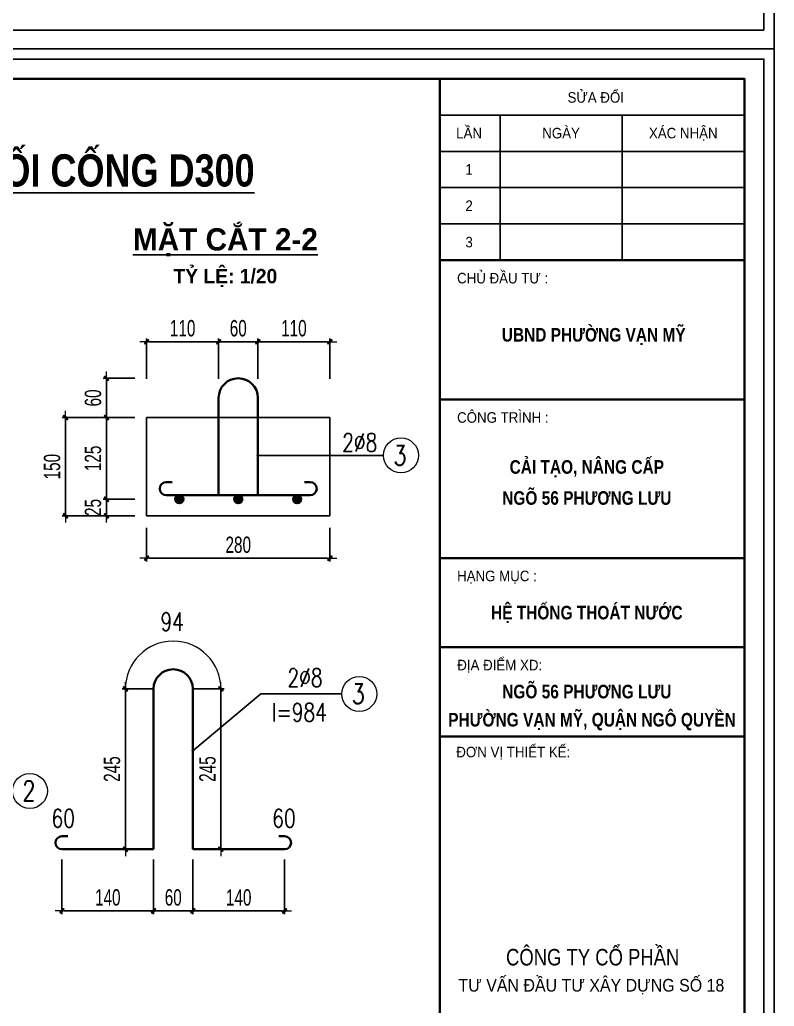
# Model space of a CAD drawing. Header units: inches. Extents: x -676 to 53517, y -16349 to 46516.
# Drawn here: x 32526 to 34831, y -876 to 2139 of the extents above; entities that cross this region are included whole.
import ezdxf
from ezdxf.enums import TextEntityAlignment as Align

# ---------------------------------------------------------------- set-up
doc = ezdxf.new("R2010")
doc.units = ezdxf.units.IN
doc.header["$MEASUREMENT"] = 0
for name, color, linetype, lineweight in [('2 - Text2', 2, 'Continuous', 20), ('LC Dim', 8, 'Continuous', 18), ('LC Net thay', 7, 'Continuous', 25), ('LC Text2', 7, 'Continuous', 25), ('THEP', 1, 'Continuous', 35)]:
    doc.layers.add(name, color=color, linetype=linetype, lineweight=lineweight)
for name, color, linetype in [('BT7-THAY', 7, 'Continuous'), ('ENTTNTHIETKE1', 2, 'Continuous'), ('KHUNGTEN', 5, 'Continuous'), ('T.bao', 6, 'Continuous'), ('TXT', 5, 'Continuous')]:
    doc.layers.add(name, color=color, linetype=linetype)
doc.styles.add('EG 1', font='')
doc.styles.add('HOATBIF', font='hoatbif.shx', dxfattribs={"width": 0.7})
doc.styles.add('LC 1', font='')
doc.styles.add('LC 3', font='vnsimli.shx', dxfattribs={"width": 0.75})
doc.styles.add('LC3', font='', dxfattribs={"width": 0.8})
doc.styles.add('T2', font='', dxfattribs={"width": 0.8})
doc.styles.add('VnAvantH-B', font='')
doc.styles.get('EG 1').set_extended_font_data('.VnAvantH', bold=True)
doc.styles.get('LC 1').set_extended_font_data('.VnAvantH', bold=True)
doc.styles.get('LC3').set_extended_font_data('.VnArialH', bold=True)
doc.styles.get('T2').set_extended_font_data('.VnArialH')
doc.styles.get('VnAvantH-B').set_extended_font_data('.VnAvantH', bold=True)
doc.dimstyles.new('1-100(1-25)', dxfattribs={"dimscale": 25, "dimtxt": 2.5, "dimasz": 0.35, "dimexe": 0.5, "dimexo": 0, "dimgap": 0.8, "dimtad": 1, "dimdec": 0, "dimzin": 0, "dimdsep": 46, "dimtxsty": 'HOATBIF', "dimblk1": 'DOT', "dimblk2": 'DOT', "dimsah": 1, "dimcen": -1, "dimdle": 1, "dimclrd": 256, "dimclre": 256, "dimclrt": 4, "dimadec": 3, "dimazin": 2, "dimtfac": 0.333333, "dimtdec": 0, "dimtix": 1, "dimtmove": 2, "dimatfit": 3, "dimldrblk": 'DOT', "dimfxl": 1, "dimtvp": 0.833333, "dimtolj": 1, "dimtzin": 0, "dimarcsym": 0})

# ---------------------------------------------------------------- blocks, each defined once
blk = doc.blocks.new('khung vpn')
at = {"layer": 'Defpoints'}
for p, q in [((52556.46, -4195.446), (52498.758, -4195.446)), ((52556.46, -4235.276), (52556.46, -4195.446)), ((52498.758, -4235.276), (52556.46, -4235.276))]:
    blk.add_line(p, q, dxfattribs=at)
at = {"layer": 'KHUNGTEN'}
blk.add_lwpolyline([(52556.243, -4234.885), (52502.048, -4234.885), (52502.048, -4195.662), (52556.243, -4195.662)], close=True, dxfattribs=at)
at = {"layer": 'T.bao'}
for p, q in [((52549.443, -4196.835), (52555.832, -4196.835)), ((52550.703, -4196.835), (52550.703, -4199.885)), ((52553.267, -4196.835), (52553.267, -4199.885)), ((52549.443, -4197.598), (52555.832, -4197.598)), ((52549.443, -4198.36), (52555.832, -4198.36)), ((52549.443, -4199.123), (52555.832, -4199.123))]:
    blk.add_line(p, q, dxfattribs=at)
at = {"layer": 'THEP'}
for p, q in [((52549.443, -4199.885), (52555.832, -4199.885)), ((52549.443, -4202.81), (52555.832, -4202.81)), ((52549.443, -4206.138), (52555.832, -4206.138)), ((52549.443, -4208.009), (52555.832, -4208.009)), ((52549.443, -4209.881), (52555.832, -4209.881))]:
    blk.add_line(p, q, dxfattribs=at)
for points in [[(52555.832, -4234.474), (52502.459, -4234.474), (52502.459, -4196.073), (52555.832, -4196.073)], [(52555.832, -4196.073), (52555.832, -4234.474), (52549.443, -4234.474), (52549.443, -4196.073)]]:
    blk.add_lwpolyline(points, close=True, dxfattribs=at)
at = {"layer": 'TXT', "linetype": 'Continuous'}
blk.add_line((52555.832, -4196.073), (52555.832, -4234.474), dxfattribs=at)
at = {"layer": 'BT7-THAY', "linetype": 'ByBlock', "style": 'VnAvantH-B', "width": 0.85}
for s, p in [('ubnd ph\xadêng v¹n mü', (52552.67, -4201.592)), ('c¶i t¹o, n©ng cÊp', (52552.525, -4204.366)), ('ngâ 56 ph\xad¬ng l\xadu', (52552.525, -4205.018)), ('HÖ THèNG THO¸T N¦íC', (52552.525, -4207.424)), ('ngâ 56 ph\xad¬ng l\xadu', (52552.525, -4209.082)), ('ph\xadêng v¹n mü, quËn ng« quyÒn', (52552.634, -4209.673))]:
    blk.add_text(s, height=0.28512, dxfattribs=at).set_placement(p, align=Align.CENTER)
at = {"layer": 'TXT', "linetype": 'Continuous', "style": 'T2'}
for s, height, width, p in [('söa ®æi', 0.2218, 0.9, (52552.713, -4196.577)), ('lÇn', 0.2218, 0.9, (52550.054, -4197.326)), ('ngµy', 0.2218, 0.9, (52551.985, -4197.326)), ('x¸c nhËn', 0.2218, 0.9, (52554.55, -4197.326)), ('1', 0.222, 0.9, (52550.054, -4198.089)), ('2', 0.222, 0.9, (52550.054, -4198.851)), ('3', 0.222, 0.9, (52550.054, -4199.614)), ('c«ng ty cæ phÇn', 0.34658, 0.8, (52552.648, -4214.689))]:
    blk.add_text(s, height=height, dxfattribs=dict(at, width=width)).set_placement(p, align=Align.CENTER)
at = {"layer": 'TXT', "linetype": 'Continuous', "style": 'T2', "width": 0.9}
for s, height, p in [('chñ ®Çu t\xad :', 0.22181, (52549.802, -4200.371)), ('c«ng tr×nh :', 0.22181, (52549.802, -4203.296)), ('h¹ng môc :', 0.2218, (52549.802, -4206.623)), ('®Þa ®iÓm xd:', 0.22181, (52549.806, -4208.494)), ('®¬n vÞ thiÕt kÕ:', 0.22181, (52549.785, -4210.32))]:
    blk.add_text(s, height=height, dxfattribs=at).set_placement(p)
blk.add_text('t\xad vÊn ®Çu t\xad x©y dùng sè 18', height=0.26617, dxfattribs=at).set_placement((52552.621, -4215.094), align=Align.MIDDLE)
blk = doc.blocks.new('TIEUDE1')
at = {"layer": '2 - Text2', "color": 7, "style": 'EG 1'}
blk.add_attdef('TIªU§Ò', text='', height=5, dxfattribs=at).set_placement((0, 0), align=Align.BOTTOM_CENTER)
blk.add_attdef('TL', text='', height=3, dxfattribs=at).set_placement((0, -2), align=Align.TOP_CENTER)
blk = doc.blocks.new('DOT')
at = {"layer": 'LC Dim'}
blk.add_line((-3, 0), (3, 0), dxfattribs=at)
at = {"layer": 'LC Dim', "color": 4}
blk.add_line((-1, -1), (1, 1), dxfattribs=at)
blk.add_lwpolyline([(0.5, 1), (-1, -0.5), (-0.5, -1), (1, 0.5)], close=True, dxfattribs=at)
blk = doc.blocks.new('*D732')
at = {"layer": 'Defpoints', "color": 0, "transparency": 16777216}
for p in [(32913.5, 586.9), (33473.5, 586.9), (33473.5, 493.4)]:
    blk.add_point(p, dxfattribs=at)
at = {"layer": 'LC Dim', "lineweight": -2, "transparency": 16777216}
for p, q in [((32913.5, 586.9), (32913.5, 483.4)), ((33473.5, 586.9), (33473.5, 483.4)), ((32920.5, 493.4), (33466.5, 493.4))]:
    blk.add_line(p, q, dxfattribs=at)
at = {"layer": 'LC Dim', "lineweight": -2, "transparency": 16777216, "xscale": 7, "yscale": 7, "zscale": 7, "rotation": 180}
blk.add_blockref('DOT', (32913.5, 493.4), dxfattribs=at)
at = {"layer": 'LC Dim', "lineweight": -2, "transparency": 16777216, "xscale": 7, "yscale": 7, "zscale": 7}
blk.add_blockref('DOT', (33473.5, 493.4), dxfattribs=at)
at = {"layer": 'LC Dim', "color": 4, "transparency": 16777216, "insert": (33193.5, 534.4), "char_height": 50, "attachment_point": 5, "style": 'HOATBIF'}
blk.add_mtext('\\A1;280', dxfattribs=at)
blk = doc.blocks.new('_Dot')
at = {"color": 0, "linetype": 'ByBlock', "lineweight": -2}
blk.add_line((-0.5, 0), (-1, 0), dxfattribs=at)
at = {"color": 0, "linetype": 'ByBlock', "const_width": 0.5}
blk.add_lwpolyline([(-0.25, 0, 1), (0.25, 0, 1)], format="xyb", close=True, dxfattribs=at)
blk = doc.blocks.new('*D733')
at = {"layer": 'Defpoints', "color": 0, "transparency": 16777216}
for p in [(33133.5, 1155.2), (32913.5, 1042.2), (33133.5, 1042.2)]:
    blk.add_point(p, dxfattribs=at)
at = {"layer": 'LC Dim', "lineweight": -2, "transparency": 16777216}
for p, q in [((32913.5, 1042.2), (32913.5, 1165.2)), ((32920.5, 1155.2), (33126.5, 1155.2)), ((33133.5, 1042.2), (33133.5, 1165.2))]:
    blk.add_line(p, q, dxfattribs=at)
at = {"layer": 'LC Dim', "lineweight": -2, "transparency": 16777216, "xscale": 7, "yscale": 7, "zscale": 7, "rotation": 180}
blk.add_blockref('DOT', (32913.5, 1155.2), dxfattribs=at)
at = {"layer": 'LC Dim', "lineweight": -2, "transparency": 16777216, "xscale": 7, "yscale": 7, "zscale": 7}
blk.add_blockref('DOT', (33133.5, 1155.2), dxfattribs=at)
at = {"layer": 'LC Dim', "color": 4, "transparency": 16777216, "insert": (33023.5, 1196.2), "char_height": 50, "attachment_point": 5, "style": 'HOATBIF'}
blk.add_mtext('\\A1;110', dxfattribs=at)
blk = doc.blocks.new('*D734')
at = {"layer": 'Defpoints', "color": 0, "transparency": 16777216}
for p in [(32877.6, 1043.4), (32790.7, 923.4), (32877.6, 923.4)]:
    blk.add_point(p, dxfattribs=at)
at = {"layer": 'LC Dim', "lineweight": -2, "transparency": 16777216}
for p, q in [((32877.6, 1043.4), (32780.7, 1043.4)), ((32790.7, 1036.4), (32790.7, 930.4)), ((32877.6, 923.4), (32780.7, 923.4))]:
    blk.add_line(p, q, dxfattribs=at)
at = {"layer": 'LC Dim', "lineweight": -2, "transparency": 16777216, "xscale": 7, "yscale": 7, "zscale": 7}
for p, rotation in [((32790.7, 1043.4), 90), ((32790.7, 923.4), 270)]:
    blk.add_blockref('DOT', p, dxfattribs=dict(at, rotation=rotation))
at = {"layer": 'LC Dim', "color": 4, "transparency": 16777216, "insert": (32749.7, 983.4), "char_height": 50, "attachment_point": 5, "rotation": 90, "style": 'HOATBIF'}
blk.add_mtext('\\A1;60', dxfattribs=at)
blk = doc.blocks.new('*D618')
at = {"layer": 'Defpoints', "color": 0, "transparency": 16777216}
for p in [(32934.8, -427.6), (33054.8, -427.6), (32934.8, -584.4)]:
    blk.add_point(p, dxfattribs=at)
at = {"layer": 'LC Dim', "lineweight": -2, "transparency": 16777216}
for p, q in [((32934.8, -427.6), (32934.8, -594.4)), ((33054.8, -427.6), (33054.8, -594.4)), ((33047.8, -584.4), (32941.8, -584.4))]:
    blk.add_line(p, q, dxfattribs=at)
at = {"layer": 'LC Dim', "lineweight": -2, "transparency": 16777216, "xscale": 7, "yscale": 7, "zscale": 7, "rotation": 180}
blk.add_blockref('DOT', (32934.8, -584.4), dxfattribs=at)
at = {"layer": 'LC Dim', "lineweight": -2, "transparency": 16777216, "xscale": 7, "yscale": 7, "zscale": 7}
blk.add_blockref('DOT', (33054.8, -584.4), dxfattribs=at)
at = {"layer": 'LC Dim', "color": 4, "transparency": 16777216, "insert": (32994.8, -543.4), "char_height": 50, "attachment_point": 5, "style": 'HOATBIF'}
blk.add_mtext('\\A1;60', dxfattribs=at)
blk = doc.blocks.new('*D619')
at = {"layer": 'Defpoints', "color": 0, "transparency": 16777216}
for p in [(32934.8, 94.1), (32848.9, -395.9), (32934.8, -395.9)]:
    blk.add_point(p, dxfattribs=at)
at = {"layer": 'LC Dim', "lineweight": -2, "transparency": 16777216}
for p, q in [((32934.8, 94.1), (32838.9, 94.1)), ((32848.9, 87.1), (32848.9, -388.9)), ((32934.8, -395.9), (32838.9, -395.9))]:
    blk.add_line(p, q, dxfattribs=at)
at = {"layer": 'LC Dim', "lineweight": -2, "transparency": 16777216, "xscale": 7, "yscale": 7, "zscale": 7}
for p, rotation in [((32848.9, 94.1), 90), ((32848.9, -395.9), 270)]:
    blk.add_blockref('DOT', p, dxfattribs=dict(at, rotation=rotation))
at = {"layer": 'LC Dim', "color": 4, "transparency": 16777216, "insert": (32807.9, -150.9), "char_height": 50, "attachment_point": 5, "rotation": 90, "style": 'HOATBIF'}
blk.add_mtext('\\A1;245', dxfattribs=at)
blk = doc.blocks.new('*D620')
at = {"layer": 'Defpoints', "color": 0, "transparency": 16777216}
for p in [(32654.8, -427.6), (32934.8, -427.6), (32654.8, -584.4)]:
    blk.add_point(p, dxfattribs=at)
at = {"layer": 'LC Dim', "lineweight": -2, "transparency": 16777216}
for p, q in [((32654.8, -427.6), (32654.8, -594.4)), ((32934.8, -427.6), (32934.8, -594.4)), ((32927.8, -584.4), (32661.8, -584.4))]:
    blk.add_line(p, q, dxfattribs=at)
at = {"layer": 'LC Dim', "lineweight": -2, "transparency": 16777216, "xscale": 7, "yscale": 7, "zscale": 7, "rotation": 180}
blk.add_blockref('DOT', (32654.8, -584.4), dxfattribs=at)
at = {"layer": 'LC Dim', "lineweight": -2, "transparency": 16777216, "xscale": 7, "yscale": 7, "zscale": 7}
blk.add_blockref('DOT', (32934.8, -584.4), dxfattribs=at)
at = {"layer": 'LC Dim', "color": 4, "transparency": 16777216, "insert": (32794.8, -543.4), "char_height": 50, "attachment_point": 5, "style": 'HOATBIF'}
blk.add_mtext('\\A1;140', dxfattribs=at)
blk = doc.blocks.new('*D621')
at = {"layer": 'Defpoints', "color": 0, "transparency": 16777216}
for p in [(33054.8, 94.1), (33054.8, -395.9), (33140.6, -395.9)]:
    blk.add_point(p, dxfattribs=at)
at = {"layer": 'LC Dim', "lineweight": -2, "transparency": 16777216}
for p, q in [((33054.8, 94.1), (33150.6, 94.1)), ((33140.6, 87.1), (33140.6, -388.9)), ((33054.8, -395.9), (33150.6, -395.9))]:
    blk.add_line(p, q, dxfattribs=at)
at = {"layer": 'LC Dim', "lineweight": -2, "transparency": 16777216, "xscale": 7, "yscale": 7, "zscale": 7}
for p, rotation in [((33140.6, 94.1), 90), ((33140.6, -395.9), 270)]:
    blk.add_blockref('DOT', p, dxfattribs=dict(at, rotation=rotation))
at = {"layer": 'LC Dim', "color": 4, "transparency": 16777216, "insert": (33099.6, -150.9), "char_height": 50, "attachment_point": 5, "rotation": 90, "style": 'HOATBIF'}
blk.add_mtext('\\A1;245', dxfattribs=at)
blk = doc.blocks.new('*D622')
at = {"layer": 'Defpoints', "color": 0, "transparency": 16777216}
for p in [(33054.8, -427.6), (33334.8, -427.6), (33334.8, -584.4)]:
    blk.add_point(p, dxfattribs=at)
at = {"layer": 'LC Dim', "lineweight": -2, "transparency": 16777216}
for p, q in [((33054.8, -427.6), (33054.8, -594.4)), ((33334.8, -427.6), (33334.8, -594.4)), ((33061.8, -584.4), (33327.8, -584.4))]:
    blk.add_line(p, q, dxfattribs=at)
at = {"layer": 'LC Dim', "lineweight": -2, "transparency": 16777216, "xscale": 7, "yscale": 7, "zscale": 7, "rotation": 180}
blk.add_blockref('DOT', (33054.8, -584.4), dxfattribs=at)
at = {"layer": 'LC Dim', "lineweight": -2, "transparency": 16777216, "xscale": 7, "yscale": 7, "zscale": 7}
blk.add_blockref('DOT', (33334.8, -584.4), dxfattribs=at)
at = {"layer": 'LC Dim', "color": 4, "transparency": 16777216, "insert": (33194.8, -543.4), "char_height": 50, "attachment_point": 5, "style": 'HOATBIF'}
blk.add_mtext('\\A1;140', dxfattribs=at)
blk = doc.blocks.new('*D623')
at = {"layer": 'Defpoints', "color": 0, "transparency": 16777216}
for p in [(32877.6, 673.8), (32790.7, 623.4), (32877.6, 623.4)]:
    blk.add_point(p, dxfattribs=at)
at = {"layer": 'LC Dim', "lineweight": -2, "transparency": 16777216}
for p, q in [((32877.6, 673.8), (32780.7, 673.8)), ((32790.7, 680.8), (32790.7, 687.8)), ((32790.7, 673.8), (32790.7, 623.4)), ((32877.6, 623.4), (32780.7, 623.4)), ((32790.7, 616.4), (32790.7, 609.4))]:
    blk.add_line(p, q, dxfattribs=at)
at = {"layer": 'LC Dim', "lineweight": -2, "transparency": 16777216, "xscale": 7, "yscale": 7, "zscale": 7}
for p, rotation in [((32790.7, 673.8), 270), ((32790.7, 623.4), 90)]:
    blk.add_blockref('DOT', p, dxfattribs=dict(at, rotation=rotation))
at = {"layer": 'LC Dim', "color": 4, "transparency": 16777216, "insert": (32749.7, 648.6), "char_height": 50, "attachment_point": 5, "rotation": 90, "style": 'HOATBIF'}
blk.add_mtext('\\A1;25', dxfattribs=at)
blk = doc.blocks.new('*D624')
at = {"layer": 'Defpoints', "color": 0, "transparency": 16777216}
for p in [(32877.6, 923.4), (32665.7, 623.4), (32877.6, 623.4)]:
    blk.add_point(p, dxfattribs=at)
at = {"layer": 'LC Dim', "lineweight": -2, "transparency": 16777216}
for p, q in [((32877.6, 923.4), (32655.7, 923.4)), ((32665.7, 916.4), (32665.7, 630.4)), ((32877.6, 623.4), (32655.7, 623.4))]:
    blk.add_line(p, q, dxfattribs=at)
at = {"layer": 'LC Dim', "lineweight": -2, "transparency": 16777216, "xscale": 7, "yscale": 7, "zscale": 7}
for p, rotation in [((32665.7, 923.4), 90), ((32665.7, 623.4), 270)]:
    blk.add_blockref('DOT', p, dxfattribs=dict(at, rotation=rotation))
at = {"layer": 'LC Dim', "color": 4, "transparency": 16777216, "insert": (32624.7, 773.4), "char_height": 50, "attachment_point": 5, "rotation": 90, "style": 'HOATBIF'}
blk.add_mtext('\\A1;150', dxfattribs=at)
blk = doc.blocks.new('*D625')
at = {"layer": 'Defpoints', "color": 0, "transparency": 16777216}
for p in [(32790.7, 923.4), (32877.6, 923.4), (32877.6, 673.8)]:
    blk.add_point(p, dxfattribs=at)
at = {"layer": 'LC Dim', "lineweight": -2, "transparency": 16777216}
for p, q in [((32877.6, 923.4), (32780.7, 923.4)), ((32790.7, 680.8), (32790.7, 916.4)), ((32877.6, 673.8), (32780.7, 673.8))]:
    blk.add_line(p, q, dxfattribs=at)
at = {"layer": 'LC Dim', "lineweight": -2, "transparency": 16777216, "xscale": 7, "yscale": 7, "zscale": 7}
for p, rotation in [((32790.7, 923.4), 90), ((32790.7, 673.8), 270)]:
    blk.add_blockref('DOT', p, dxfattribs=dict(at, rotation=rotation))
at = {"layer": 'LC Dim', "color": 4, "transparency": 16777216, "insert": (32749.7, 798.6), "char_height": 50, "attachment_point": 5, "rotation": 90, "style": 'HOATBIF'}
blk.add_mtext('\\A1;125', dxfattribs=at)
blk = doc.blocks.new('*D626')
at = {"layer": 'Defpoints', "color": 0, "transparency": 16777216}
for p in [(33253.5, 1155.2), (33253.5, 1042.2), (33473.5, 1042.2)]:
    blk.add_point(p, dxfattribs=at)
at = {"layer": 'LC Dim', "lineweight": -2, "transparency": 16777216}
for p, q in [((33253.5, 1042.2), (33253.5, 1165.2)), ((33466.5, 1155.2), (33260.5, 1155.2)), ((33473.5, 1042.2), (33473.5, 1165.2))]:
    blk.add_line(p, q, dxfattribs=at)
at = {"layer": 'LC Dim', "lineweight": -2, "transparency": 16777216, "xscale": 7, "yscale": 7, "zscale": 7, "rotation": 180}
blk.add_blockref('DOT', (33253.5, 1155.2), dxfattribs=at)
at = {"layer": 'LC Dim', "lineweight": -2, "transparency": 16777216, "xscale": 7, "yscale": 7, "zscale": 7}
blk.add_blockref('DOT', (33473.5, 1155.2), dxfattribs=at)
at = {"layer": 'LC Dim', "color": 4, "transparency": 16777216, "insert": (33363.5, 1196.2), "char_height": 50, "attachment_point": 5, "style": 'HOATBIF'}
blk.add_mtext('\\A1;110', dxfattribs=at)
blk = doc.blocks.new('*D630')
at = {"layer": 'Defpoints', "color": 0, "transparency": 16777216}
for p in [(33253.5, 1155.2), (33133.5, 1042.2), (33253.5, 1042.2)]:
    blk.add_point(p, dxfattribs=at)
at = {"layer": 'LC Dim', "lineweight": -2, "transparency": 16777216}
for p, q in [((33133.5, 1042.2), (33133.5, 1165.2)), ((33140.5, 1155.2), (33246.5, 1155.2)), ((33253.5, 1042.2), (33253.5, 1165.2))]:
    blk.add_line(p, q, dxfattribs=at)
at = {"layer": 'LC Dim', "lineweight": -2, "transparency": 16777216, "xscale": 7, "yscale": 7, "zscale": 7, "rotation": 180}
blk.add_blockref('DOT', (33133.5, 1155.2), dxfattribs=at)
at = {"layer": 'LC Dim', "lineweight": -2, "transparency": 16777216, "xscale": 7, "yscale": 7, "zscale": 7}
blk.add_blockref('DOT', (33253.5, 1155.2), dxfattribs=at)
at = {"layer": 'LC Dim', "color": 4, "transparency": 16777216, "insert": (33193.5, 1196.2), "char_height": 50, "attachment_point": 5, "style": 'HOATBIF'}
blk.add_mtext('\\A1;60', dxfattribs=at)
blk = doc.blocks.new('TIEUDE2')
at = {"layer": 'LC Text2', "color": 7, "style": 'LC 1'}
blk.add_attdef('%%UTIªU§Ò', text='', height=3.5, dxfattribs=at).set_placement((0, 0), align=Align.BOTTOM_CENTER)
blk.add_attdef('TL', text='', height=2.2, dxfattribs=at).set_placement((0, -1.8), align=Align.TOP_CENTER)

msp = doc.modelspace()

# ---------------------------------------------------------------- hatches: boundary and pattern name
at = {"layer": 'THEP'}
for points in [[(33025.9, 673.8, 1), (33001.2, 673.8, 1)], [(33205.9, 673.8, 1), (33181.2, 673.8, 1)], [(33385.9, 673.8, 1), (33361.2, 673.8, 1)]]:
    msp.add_hatch(color=256, dxfattribs=at).paths.add_polyline_path(points)

# ---------------------------------------------------------------- linework, layer by layer
at = {"layer": 'LC Dim'}
for p, q in [((33054.8, -94.8, 0), (33262.7, 78.8, 0)), ((33262.7, 78.8, 0), (33509.7, 78.8, 0))]:
    msp.add_line(p, q, dxfattribs=at)
for centre in [(33690.6, 807.7, 0), (33563.2, 78.8, 0), (32556.7, -217.5, 0)]:
    msp.add_circle(centre, 53.5, dxfattribs=at)
msp.add_arc((32994.6, 94.1, 0), 146, 0, 180, dxfattribs=at)
at = {"layer": 'LC Net thay'}
for p, q in [((32913.5, 923.4, 0), (33253.5, 923.4, 0)), ((32913.5, 623.4, 0), (32913.5, 923.4, 0)), ((33473.5, 923.4, 0), (33133.5, 923.4, 0)), ((33473.5, 623.4, 0), (33473.5, 923.4, 0)), ((33133.5, 623.4, 0), (32913.5, 623.4, 0)), ((33133.5, 623.4, 0), (33473.5, 623.4, 0)), ((32934.8, -395.9, 0), (32934.8, 94.1, 0))]:
    msp.add_line(p, q, dxfattribs=at)
at = {"layer": 'THEP'}
for p, q in [((33133.5, 686.1, 0), (33133.5, 983.4, 0)), ((33133.5, 686.1, 0), (33133.5, 983.4, 0)), ((33253.5, 983.4, 0), (33253.5, 686.1, 0)), ((32973.5, 726.1, 0), (32991.2, 726.1, 0)), ((33413.5, 726.1, 0), (33395.8, 726.1, 0)), ((33413.5, 686.1, 0), (32973.5, 686.1, 0)), ((32934.8, -395.9, 0), (32934.8, 94.1, 0)), ((32934.8, -395.9, 0), (32934.8, 94.1, 0)), ((33054.8, 94.1, 0), (33054.8, -395.9, 0)), ((32654.8, -355.9, 0), (32672.5, -355.9, 0)), ((33334.8, -355.9, 0), (33317.1, -355.9, 0)), ((32934.8, -395.9, 0), (32654.8, -395.9, 0)), ((33054.8, -395.9, 0), (33334.8, -395.9, 0))]:
    msp.add_line(p, q, dxfattribs=at)
for centre in [(33013.5, 673.8, 0), (33193.5, 673.8, 0), (33373.5, 673.8, 0)]:
    msp.add_circle(centre, 12.4, dxfattribs=at)
for centre, radius, start, end in [((33193.5, 983.4, 0), 60, 0, 180), ((32973.5, 706.1, 0), 20, 90, 270), ((33413.5, 706.1, 0), 20, 270, 90), ((32994.8, 94.1, 0), 60, 0, 180), ((32654.8, -375.9, 0), 20, 90, 270), ((33334.8, -375.9, 0), 20, 270, 90)]:
    msp.add_arc(centre, radius, start, end, dxfattribs=at)

# ---------------------------------------------------------------- block references
at = {"layer": 'ENTTNTHIETKE1', "color": 6, "xscale": 145.5769351532813, "yscale": 145.5769351532813, "zscale": 145.5769351532813}
for p in [(-7616177, 618608.9, 0), (-7616177, 612810.5, 0)]:
    msp.add_blockref('khung vpn', p, dxfattribs=at)
at = {"layer": 'LC Text2'}
ref = msp.add_blockref('TIEUDE1', (32549.5, 1600, 0), dxfattribs=dict(at, xscale=20.00000000004366, yscale=20.00000000004366, zscale=20.00000000004366))
ref.add_attrib('TIªU§Ò', '%%UcÊu t¹o gèi cèng d300', dxfattribs={"color": 7, "height": 98.488, "style": 'LC3', "width": 0.8}).set_placement((32549.5, 1600, 0), align=Align.BOTTOM_CENTER)
ref = msp.add_blockref('TIEUDE2', (33154.1, 1413.7, 0), dxfattribs=dict(at, xscale=20.00000000004511, yscale=20.00000000004511, zscale=20.00000000004511))
ref.add_attrib('%%UTIªU§Ò', '%%UmÆt c¾t 2-2', dxfattribs={"color": 7, "height": 67.923, "style": 'LC 1'}).set_placement((33154.1, 1413.7, 0), align=Align.BOTTOM_CENTER)
ref.add_attrib('TL', 'tû lÖ: 1/20', dxfattribs={"color": 7, "height": 44, "style": 'LC 1'}).set_placement((33154.1, 1377.7, 0), align=Align.TOP_CENTER)

# ---------------------------------------------------------------- texts
at = {"layer": 'LC Text2', "linetype": 'ByBlock', "style": 'LC 3', "width": 0.75}
for s, p in [('2%%C8', (33511.2, 819.4, 0)), ('2%%C8', (33343.8, 101, 0)), ('l=984 ', (33296.3, -5, 0))]:
    msp.add_text(s, height=55.56, dxfattribs=at).set_placement(p)
at = {"layer": 'LC Text2', "ltscale": 100, "style": 'LC 3', "width": 0.75}
for s, p in [('3', (33687.6, 807.7, 0)), ('3', (33560.2, 78.8, 0)), ('2', (32553.7, -217.5, 0))]:
    msp.add_text(s, height=61.1, dxfattribs=at).set_placement(p, align=Align.MIDDLE_CENTER)
at = {"layer": 'LC Text2', "linetype": 'ByBlock', "char_height": 55.56, "width": 209.214, "attachment_point": 1, "style": 'LC 3'}
for s, insert in [('94', (32956, 327.2, 0)), ('60', (32623, -273.6, 0)), ('60', (33297.5, -273.6, 0))]:
    msp.add_mtext(s, dxfattribs=dict(at, insert=insert))

# ---------------------------------------------------------------- dimensions: what is measured, and where the dimension line sits
at = {"layer": 'LC Dim'}
for base, p1, p2, picture, middle in [((33133.5, 1155.2, 0), (32913.5, 1042.2, 0), (33133.5, 1042.2, 0), '*D733', (33023.5, 1196.2, 0)), ((33253.5, 1155.2, 0), (33133.5, 1042.2, 0), (33253.5, 1042.2, 0), '*D630', (33193.5, 1196.2, 0)), ((33253.5, 1155.2, 0), (33473.5, 1042.2, 0), (33253.5, 1042.2, 0), '*D626', (33363.5, 1196.2, 0)), ((33473.5, 493.4, 0), (32913.5, 586.9, 0), (33473.5, 586.9, 0), '*D732', (33193.5, 534.4, 0)), ((33334.8, -584.4, 0), (33054.8, -427.6, 0), (33334.8, -427.6, 0), '*D622', (33194.8, -543.4, 0))]:
    dim = msp.add_linear_dim(base=base, p1=p1, p2=p2, dimstyle='1-100(1-25)', override={"dimscale": 20, "dimlfac": 0.5}, dxfattribs=at)
    dim.commit()
    dim.dimension.update_dxf_attribs({"geometry": picture, "text_midpoint": middle})
for base, p1, p2, angle, picture, middle in [((32790.7, 923.4, 0), (32877.6, 1043.4, 0), (32877.6, 923.4, 0), 90, '*D734', (32749.7, 983.4, 0)), ((32665.7, 623.4, 0), (32877.6, 923.4, 0), (32877.6, 623.4, 0), 90, '*D624', (32624.7, 773.4, 0)), ((32790.7, 923.4, 0), (32877.6, 673.8, 0), (32877.6, 923.4, 0), 90, '*D625', (32749.7, 798.6, 0)), ((32790.7, 623.4, 0), (32877.6, 673.8, 0), (32877.6, 623.4, 0), 90, '*D623', (32749.7, 648.6, 0)), ((32654.8, -584.4, 0), (32934.8, -427.6, 0), (32654.8, -427.6, 0), 180, '*D620', (32794.8, -543.4, 0)), ((32934.8, -584.4, 0), (33054.8, -427.6, 0), (32934.8, -427.6, 0), 180, '*D618', (32994.8, -543.4, 0))]:
    dim = msp.add_linear_dim(base=base, p1=p1, p2=p2, angle=angle, dimstyle='1-100(1-25)', override={"dimscale": 20, "dimlfac": 0.5}, dxfattribs=at)
    dim.commit()
    dim.dimension.update_dxf_attribs({"geometry": picture, "text_midpoint": middle})
for base, p1, p2, picture, middle in [((32848.9, -395.9, 0), (32934.8, 94.1, 0), (32934.8, -395.9, 0), '*D619', (32807.9, -150.9, 0)), ((33140.6, -395.9, 0), (33054.8, 94.1, 0), (33054.8, -395.9, 0), '*D621', (33099.6, -150.9, 0))]:
    dim = msp.add_linear_dim(base=base, p1=p1, p2=p2, angle=90, text='245', dimstyle='1-100(1-25)', override={"dimscale": 20, "dimlfac": 0.5}, dxfattribs=at)
    dim.commit()
    dim.dimension.update_dxf_attribs({"geometry": picture, "text_midpoint": middle})

# ---------------------------------------------------------------- leaders
for points in [[(33253.5, 807.7, 0), (33637.1, 807.7, 0)], [(33054.8, -94.8, 0), (33262.7, 78.8, 0), (33509.7, 78.8, 0)]]:
    msp.add_leader(points, dimstyle='1-100(1-25)', override={"dimgap": 0.8, "dimtad": 0, "dimfxl": 2, "dimarcsym": 1}, dxfattribs=at)

doc.saveas('drawing.dxf')
